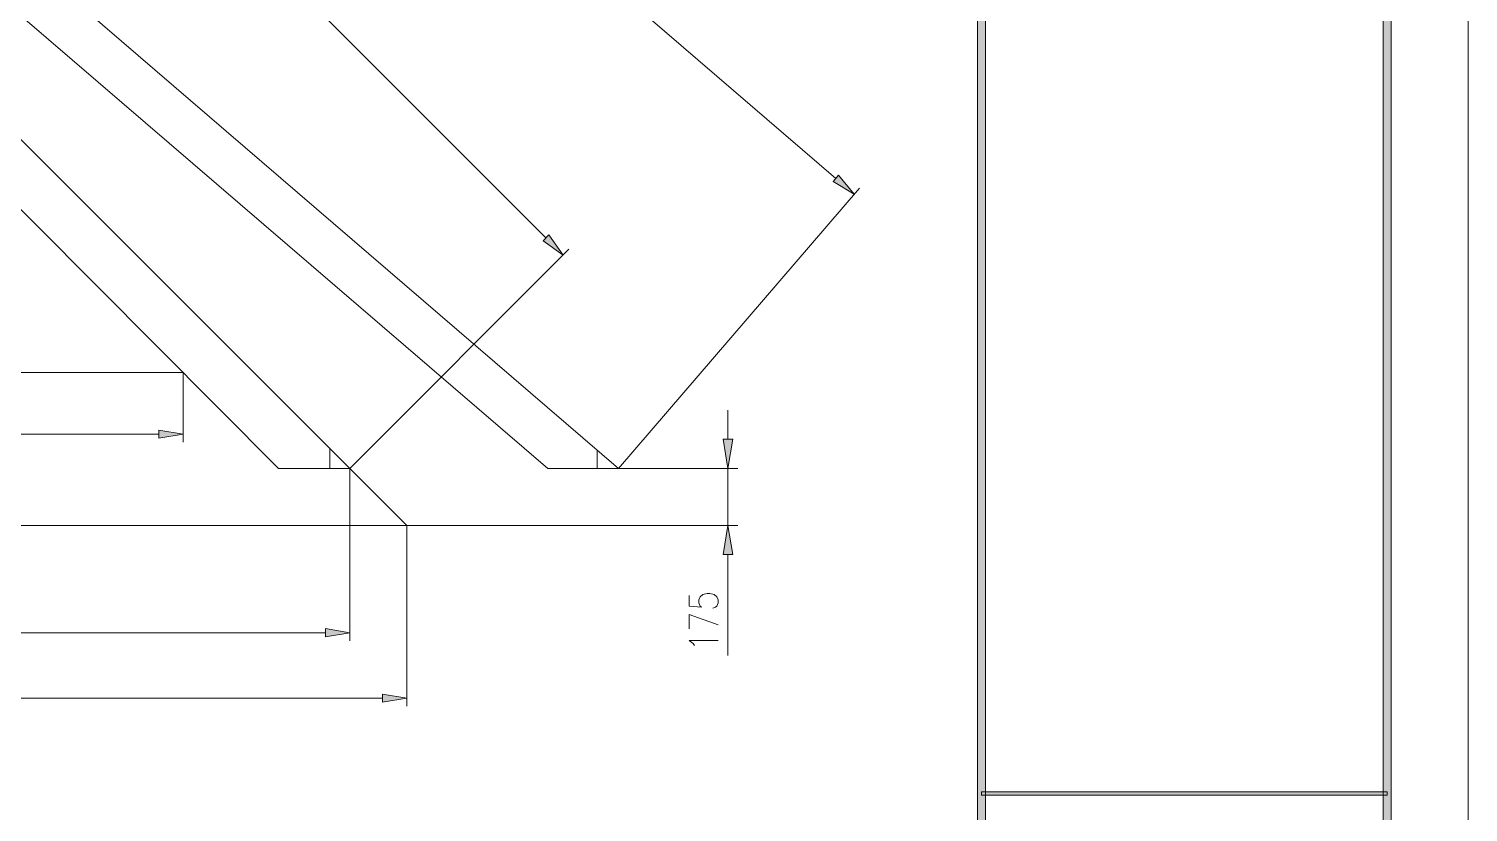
# Model space of a CAD drawing. Header units: millimetres. Extents: x 0 to 829, y 0 to 586.
# Drawn here: x 654 to 829.2, y 289.9 to 385.2 of the extents above; entities that cross this region are included whole.
import ezdxf

# ---------------------------------------------------------------- set-up
doc = ezdxf.new("R2010")
doc.units = ezdxf.units.MM

msp = doc.modelspace()

# ---------------------------------------------------------------- hatches: boundary and pattern name
h = msp.add_hatch(color=0)
h.dxf.hatch_style = 2
h.paths.add_polyline_path([(819.788528, 9.36625), (818.80075, 10.3505), (818.80075, 575.281778), (819.788528, 576.266028)])
h = msp.add_hatch(color=0)
h.dxf.hatch_style = 2
h.paths.add_polyline_path([(770.449028, 9.860139), (769.464778, 9.860139), (769.464778, 575.772139), (770.449028, 575.772139)])
h = msp.add_hatch(color=0)
h.dxf.hatch_style = 2
h.paths.add_polyline_path([(752.531444, 367.400417), (754.454083, 365.096778), (751.889389, 366.652528)])
h = msp.add_hatch(color=0)
h.dxf.hatch_style = 2
h.paths.add_polyline_path([(717.303056, 360.14025), (719.049306, 357.702556), (716.608083, 359.445278)])
h = msp.add_hatch(color=0)
h.dxf.hatch_style = 2
h.paths.add_polyline_path([(669.847389, 336.412417), (672.807194, 335.918528), (669.847389, 335.424639)])
h = msp.add_hatch(color=0)
h.dxf.hatch_style = 2
h.paths.add_polyline_path([(738.508528, 335.294111), (739.101194, 331.745167), (739.693861, 335.294111)])
h = msp.add_hatch(color=0)
h.dxf.hatch_style = 2
h.paths.add_polyline_path([(738.508528, 321.260611), (739.101194, 324.809556), (739.693861, 321.260611)])
h = msp.add_hatch(color=0)
h.dxf.hatch_style = 2
h.paths.add_polyline_path([(690.14975, 312.26125), (693.106028, 311.767361), (690.14975, 311.277)])
h = msp.add_hatch(color=0)
h.dxf.hatch_style = 2
h.paths.add_polyline_path([(697.088889, 304.309639), (700.045167, 303.81575), (697.088889, 303.321861)])
h = msp.add_hatch(color=0)
h.dxf.hatch_style = 2
h.paths.add_polyline_path([(769.958667, 291.990639), (769.958667, 292.413972), (819.294639, 292.413972), (819.294639, 291.990639)])

# ---------------------------------------------------------------- linework, layer by layer
at = {"color": 0, "lineweight": 0}
for points in [[(0, 0), (0, 585.632278), (829.154778, 585.632278), (829.154778, 0)], [(819.788528, 9.36625), (818.80075, 10.3505), (818.80075, 575.281778), (819.788528, 576.266028)], [(770.449028, 9.860139), (769.464778, 9.860139), (769.464778, 575.772139), (770.449028, 575.772139)], [(752.531444, 367.400417), (754.454083, 365.096778), (751.889389, 366.652528)], [(717.303056, 360.14025), (719.049306, 357.702556), (716.608083, 359.445278)], [(669.847389, 336.412417), (672.807194, 335.918528), (669.847389, 335.424639)], [(738.508528, 335.294111), (739.101194, 331.745167), (739.693861, 335.294111)], [(738.508528, 321.260611), (739.101194, 324.809556), (739.693861, 321.260611)], [(690.14975, 312.26125), (693.106028, 311.767361), (690.14975, 311.277)], [(697.088889, 304.309639), (700.045167, 303.81575), (697.088889, 303.321861)], [(769.958667, 291.990639), (769.958667, 292.413972), (819.294639, 292.413972), (819.294639, 291.990639)]]:
    msp.add_lwpolyline(points, close=True, dxfattribs=at)
for points in [[(752.210417, 367.026472), (522.911917, 564.148111)], [(520.03325, 556.584556), (716.957333, 359.791)], [(491.994472, 532.722667), (725.780306, 331.745167)], [(491.994472, 525.159111), (684.424167, 331.745167)], [(491.994472, 525.155583), (717.183111, 331.745167)], [(545.863639, 478.888778), (690.65775, 334.189917)], [(725.780306, 331.745167), (755.096139, 365.844667)], [(693.106028, 331.745167), (719.744278, 358.397528)], [(668.605611, 343.422111), (492.001528, 343.422111)], [(668.605611, 343.422111), (672.807194, 343.422111)], [(672.807194, 343.422111), (672.807194, 334.934278)], [(672.807194, 343.422111), (672.807194, 339.541556)], [(739.101194, 335.294111), (739.101194, 338.843056)], [(494.957806, 335.918528), (669.847389, 335.918528)], [(690.65775, 334.189917), (700.045167, 324.809556)], [(690.65775, 334.189917), (690.65775, 331.745167)], [(723.197972, 333.960611), (723.197972, 331.745167)], [(684.424167, 331.745167), (690.65775, 331.745167)], [(690.65775, 331.745167), (693.106028, 331.745167)], [(693.106028, 331.745167), (693.106028, 310.783111)], [(717.183111, 331.745167), (725.780306, 331.745167)], [(723.197972, 331.745167), (740.283, 331.745167)], [(739.101194, 331.745167), (739.101194, 324.809556)], [(492.001528, 324.809556), (700.045167, 324.809556)], [(699.971083, 324.809556), (740.283, 324.809556)], [(700.045167, 324.809556), (700.045167, 302.8315)], [(739.101194, 321.260611), (739.101194, 309.005111)], [(734.366917, 316.272333), (734.366917, 315.005861), (735.890917, 314.878861), (735.721583, 315.005861), (735.55225, 315.386861), (735.55225, 315.767861), (735.721583, 316.145333), (736.06025, 316.399333), (736.564722, 316.526333), (736.903389, 316.526333), (737.411389, 316.399333), (737.750056, 316.145333), (737.919389, 315.767861), (737.919389, 315.386861), (737.750056, 315.005861), (737.580722, 314.878861), (737.242056, 314.751861)], [(734.366917, 312.218917), (734.366917, 313.993389), (737.919389, 312.723389)], [(690.14975, 311.767361), (494.957806, 311.767361)], [(735.04425, 310.190444), (734.874917, 310.444444), (734.366917, 310.821917), (737.919389, 310.821917)], [(494.957806, 303.81575), (697.088889, 303.81575)]]:
    msp.add_lwpolyline(points, dxfattribs=at)

doc.saveas('drawing.dxf')
